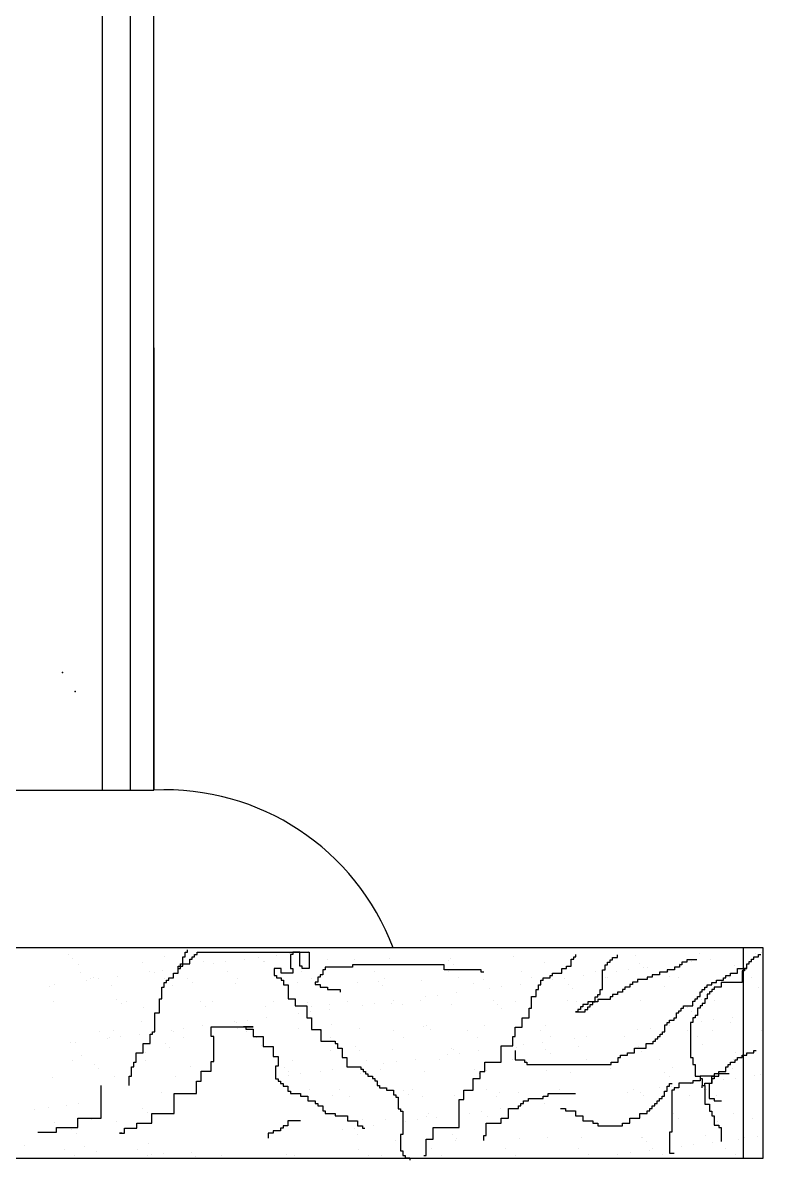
# Model space of a CAD drawing. Extents: x 874 to 1321, y 1756 to 2665.
# Drawn here: x 1133 to 1321.3, y 1755.8 to 2045.2 of the extents above; entities that cross this region are included whole.
import ezdxf

# ---------------------------------------------------------------- set-up
doc = ezdxf.new("R2010")
doc.units = 0
doc.header["$LTSCALE"] = 10
doc.header["$MEASUREMENT"] = 0
for name, color, linetype in [('3', 3, 'CONTINUOUS'), ('4', 4, 'CONTINUOUS'), ('7', 7, 'CONTINUOUS'), ('BH', 3, 'CONTINUOUS')]:
    doc.layers.add(name, color=color, linetype=linetype)

msp = doc.modelspace()

# ---------------------------------------------------------------- linework, layer by layer
at = {"layer": '3'}
for p, q in [((1160.4, 1850.03), (1160.4, 2112.37)), ((1153.22, 1850.03), (1153.22, 2100.49)), ((1166.34, 1962.55), (1166.34, 1850.03)), ((1281.72, 1805.56), (1281.72, 1806.19)), ((1281.72, 1806.19), (1282.35, 1806.19)), ((1282.35, 1806.19), (1282.35, 1806.82)), ((1282.35, 1806.82), (1282.98, 1806.82)), ((1282.98, 1806.82), (1282.98, 1807.45)), ((1282.98, 1807.45), (1284.25, 1807.45)), ((1284.25, 1807.45), (1284.25, 1808.08)), ((1301.89, 1806.19), (1300.63, 1806.19)), ((1300.63, 1806.19), (1300.63, 1805.56)), ((1304.41, 1806.82), (1301.89, 1806.82)), ((1301.89, 1806.82), (1301.89, 1806.19)), ((1209.26, 1803.04), (1208.63, 1803.04)), ((1208.63, 1803.04), (1208.63, 1802.41)), ((1209.89, 1804.3), (1209.26, 1804.3)), ((1209.26, 1804.3), (1209.26, 1803.04)), ((1216.82, 1804.93), (1209.89, 1804.93)), ((1209.89, 1804.93), (1209.89, 1804.3)), ((1240.13, 1805.56), (1216.82, 1805.56)), ((1216.82, 1805.56), (1216.82, 1804.93)), ((1240.13, 1804.3), (1240.13, 1805.56)), ((1249.59, 1804.3), (1240.13, 1804.3)), ((1249.59, 1803.67), (1249.59, 1804.3)), ((1250.22, 1803.67), (1249.59, 1803.67)), ((1280.46, 1799.26), (1280.46, 1804.3)), ((1280.46, 1804.3), (1281.09, 1804.3)), ((1281.09, 1804.3), (1281.09, 1805.56)), ((1281.09, 1805.56), (1281.72, 1805.56)), ((1294.96, 1803.04), (1293.07, 1803.04)), ((1293.07, 1803.04), (1293.07, 1802.41)), ((1296.85, 1803.67), (1294.96, 1803.67)), ((1294.96, 1803.67), (1294.96, 1803.04)), ((1298.74, 1804.3), (1296.85, 1804.3)), ((1296.85, 1804.3), (1296.85, 1803.67)), ((1300, 1804.93), (1298.74, 1804.93)), ((1298.74, 1804.93), (1298.74, 1804.3)), ((1300.63, 1805.56), (1300, 1805.56)), ((1300, 1805.56), (1300, 1804.93)), ((1208, 1801.15), (1207.37, 1801.15)), ((1207.37, 1801.15), (1207.37, 1800.52)), ((1207.37, 1800.52), (1208.63, 1800.52)), ((1208.63, 1802.41), (1208, 1802.41)), ((1208, 1802.41), (1208, 1801.15)), ((1208.63, 1800.52), (1208.63, 1799.89)), ((1288.03, 1800.52), (1287.4, 1800.52)), ((1287.4, 1800.52), (1287.4, 1799.89)), ((1289.29, 1801.15), (1288.03, 1801.15)), ((1288.03, 1801.15), (1288.03, 1800.52)), ((1291.81, 1801.78), (1289.29, 1801.78)), ((1289.29, 1801.78), (1289.29, 1801.15)), ((1293.07, 1802.41), (1291.81, 1802.41)), ((1291.81, 1802.41), (1291.81, 1801.78)), ((1208.63, 1799.89), (1210.52, 1799.89)), ((1210.52, 1799.89), (1210.52, 1799.26)), ((1210.52, 1799.26), (1213.67, 1799.26)), ((1213.67, 1799.26), (1213.67, 1798.63)), ((1278.57, 1796.11), (1278.57, 1797.37)), ((1278.57, 1797.37), (1279.2, 1797.37)), ((1279.2, 1797.37), (1279.2, 1798)), ((1279.2, 1798), (1279.83, 1798)), ((1279.83, 1798), (1279.83, 1799.26)), ((1279.83, 1799.26), (1280.46, 1799.26)), ((1282.98, 1797.37), (1282.35, 1797.37)), ((1282.35, 1797.37), (1282.35, 1796.74)), ((1284.25, 1798), (1282.98, 1798)), ((1282.98, 1798), (1282.98, 1797.37)), ((1285.51, 1798.63), (1284.25, 1798.63)), ((1284.25, 1798.63), (1284.25, 1798)), ((1286.14, 1799.26), (1285.51, 1799.26)), ((1285.51, 1799.26), (1285.51, 1798.63)), ((1287.4, 1799.89), (1286.14, 1799.89)), ((1286.14, 1799.89), (1286.14, 1799.26)), ((1275.42, 1794.85), (1274.79, 1794.85)), ((1274.79, 1794.85), (1274.79, 1794.22)), ((1276.68, 1795.48), (1275.42, 1795.48)), ((1275.42, 1795.48), (1275.42, 1794.85)), ((1279.2, 1796.11), (1276.68, 1796.11)), ((1276.68, 1796.11), (1276.68, 1795.48)), ((1276.68, 1794.22), (1276.68, 1794.85)), ((1276.68, 1794.85), (1277.31, 1794.85)), ((1277.31, 1794.85), (1277.31, 1795.48)), ((1277.31, 1795.48), (1277.94, 1795.48)), ((1277.94, 1795.48), (1277.94, 1796.11)), ((1277.94, 1796.11), (1278.57, 1796.11)), ((1282.35, 1796.74), (1279.2, 1796.74)), ((1279.2, 1796.74), (1279.2, 1796.11)), ((1274.16, 1793.59), (1273.53, 1793.59)), ((1273.53, 1793.59), (1276.05, 1793.59)), ((1274.79, 1794.22), (1274.16, 1794.22)), ((1274.16, 1794.22), (1274.16, 1793.59)), ((1276.05, 1793.59), (1276.05, 1794.22)), ((1276.05, 1794.22), (1276.68, 1794.22)), ((1180.9, 1787.29), (1180.9, 1789.81)), ((1180.9, 1789.81), (1191.61, 1789.81)), ((1191.61, 1789.81), (1189.09, 1789.81)), ((1189.09, 1789.81), (1189.72, 1789.81)), ((1189.72, 1789.81), (1189.72, 1789.18)), ((1189.72, 1789.18), (1191.61, 1789.18)), ((1191.61, 1789.18), (1191.61, 1787.29)), ((1181.53, 1787.29), (1180.9, 1787.29)), ((1181.53, 1781), (1181.53, 1787.29)), ((1191.61, 1787.29), (1194.13, 1787.29)), ((1194.13, 1787.29), (1194.13, 1784.78)), ((1194.13, 1784.78), (1196.65, 1784.78)), ((1196.65, 1784.78), (1196.65, 1782.26)), ((1180.9, 1778.48), (1180.9, 1781)), ((1180.9, 1781), (1181.53, 1781)), ((1196.65, 1782.26), (1197.91, 1782.26)), ((1197.91, 1782.26), (1197.91, 1779.74)), ((1178.38, 1775.96), (1178.38, 1778.48)), ((1178.38, 1778.48), (1180.9, 1778.48)), ((1197.91, 1779.74), (1197.28, 1779.74)), ((1197.28, 1779.74), (1197.28, 1776.59)), ((1312.6, 1777.85), (1308.82, 1777.85)), ((1308.82, 1777.85), (1308.82, 1776.59)), ((1177.12, 1772.81), (1177.12, 1775.96)), ((1177.12, 1775.96), (1178.38, 1775.96)), ((1197.28, 1776.59), (1197.91, 1776.59)), ((1197.91, 1776.59), (1197.91, 1775.96)), ((1197.91, 1775.96), (1198.54, 1775.96)), ((1198.54, 1775.96), (1198.54, 1775.33)), ((1198.54, 1775.33), (1199.17, 1775.33)), ((1199.17, 1775.33), (1199.17, 1774.7)), ((1199.17, 1774.7), (1200.43, 1774.7)), ((1200.43, 1774.7), (1200.43, 1773.44)), ((1296.85, 1773.44), (1296.85, 1774.7)), ((1296.85, 1774.7), (1297.48, 1774.7)), ((1297.48, 1774.7), (1297.48, 1775.33)), ((1297.48, 1775.33), (1298.11, 1775.33)), ((1308.19, 1775.33), (1307.56, 1775.33)), ((1307.56, 1775.33), (1307.56, 1771.55)), ((1308.82, 1776.59), (1308.19, 1776.59)), ((1308.19, 1776.59), (1308.19, 1775.33)), ((1171.45, 1767.77), (1171.45, 1772.81)), ((1171.45, 1772.81), (1177.12, 1772.81)), ((1200.43, 1773.44), (1201.06, 1773.44)), ((1201.06, 1773.44), (1201.06, 1772.81)), ((1201.06, 1772.81), (1203.59, 1772.81)), ((1203.59, 1772.81), (1203.59, 1772.18)), ((1203.59, 1772.18), (1205.48, 1772.18)), ((1205.48, 1772.18), (1205.48, 1770.92)), ((1261.56, 1770.92), (1261.56, 1771.55)), ((1261.56, 1771.55), (1265.34, 1771.55)), ((1265.34, 1771.55), (1265.34, 1772.18)), ((1265.34, 1772.18), (1266.6, 1772.18)), ((1266.6, 1772.18), (1266.6, 1772.81)), ((1266.6, 1772.81), (1273.53, 1772.81)), ((1294.96, 1770.92), (1294.96, 1771.55)), ((1294.96, 1771.55), (1295.59, 1771.55)), ((1295.59, 1771.55), (1295.59, 1772.18)), ((1295.59, 1772.18), (1296.22, 1772.18)), ((1296.22, 1772.18), (1296.22, 1773.44)), ((1296.22, 1773.44), (1296.85, 1773.44)), ((1307.56, 1771.55), (1308.82, 1771.55)), ((1308.82, 1771.55), (1308.82, 1770.92)), ((1205.48, 1770.92), (1207.37, 1770.92)), ((1207.37, 1770.92), (1207.37, 1770.29)), ((1207.37, 1770.29), (1208, 1770.29)), ((1208, 1770.29), (1208, 1769.66)), ((1208, 1769.66), (1209.26, 1769.66)), ((1209.26, 1769.66), (1209.26, 1768.4)), ((1209.26, 1768.4), (1209.89, 1768.4)), ((1209.89, 1768.4), (1209.89, 1767.77)), ((1256.52, 1766.51), (1256.52, 1769.03)), ((1256.52, 1769.03), (1259.04, 1769.03)), ((1259.04, 1769.03), (1259.04, 1769.66)), ((1259.04, 1769.66), (1259.67, 1769.66)), ((1259.67, 1769.66), (1259.67, 1770.29)), ((1259.67, 1770.29), (1260.3, 1770.29)), ((1260.3, 1770.29), (1260.3, 1770.92)), ((1260.3, 1770.92), (1261.56, 1770.92)), ((1269.75, 1769.03), (1271.01, 1769.03)), ((1271.01, 1769.03), (1271.01, 1768.4)), ((1271.01, 1768.4), (1273.53, 1768.4)), ((1273.53, 1768.4), (1273.53, 1767.14)), ((1291.81, 1767.77), (1291.81, 1768.4)), ((1291.81, 1768.4), (1292.44, 1768.4)), ((1292.44, 1768.4), (1292.44, 1769.03)), ((1292.44, 1769.03), (1293.07, 1769.03)), ((1293.07, 1769.03), (1293.07, 1769.66)), ((1293.07, 1769.66), (1293.7, 1769.66)), ((1293.7, 1769.66), (1293.7, 1770.29)), ((1293.7, 1770.29), (1294.33, 1770.29)), ((1294.33, 1770.29), (1294.33, 1770.92)), ((1294.33, 1770.92), (1294.96, 1770.92)), ((1308.82, 1770.92), (1310.71, 1770.92)), ((1165.78, 1765.25), (1165.78, 1767.77)), ((1165.78, 1767.77), (1171.45, 1767.77)), ((1203.59, 1765.88), (1200.43, 1765.88)), ((1200.43, 1765.88), (1200.43, 1764.62)), ((1209.89, 1767.77), (1212.41, 1767.77)), ((1212.41, 1767.77), (1212.41, 1767.14)), ((1212.41, 1767.14), (1215.56, 1767.14)), ((1215.56, 1767.14), (1215.56, 1765.88)), ((1215.56, 1765.88), (1218.08, 1765.88)), ((1218.08, 1765.88), (1218.08, 1764.62)), ((1254.63, 1765.25), (1254.63, 1766.51)), ((1254.63, 1766.51), (1256.52, 1766.51)), ((1273.53, 1767.14), (1275.42, 1767.14)), ((1275.42, 1767.14), (1275.42, 1765.88)), ((1275.42, 1765.88), (1277.94, 1765.88)), ((1277.94, 1765.88), (1277.94, 1765.25)), ((1287.4, 1765.25), (1287.4, 1766.51)), ((1287.4, 1766.51), (1289.92, 1766.51)), ((1289.92, 1767.77), (1291.81, 1767.77)), ((1289.92, 1766.51), (1289.92, 1767.77)), ((1158.21, 1762.73), (1157.58, 1762.73)), ((1157.58, 1762.73), (1158.84, 1762.73)), ((1158.84, 1762.73), (1158.84, 1763.99)), ((1158.84, 1763.99), (1162, 1763.99)), ((1162, 1763.99), (1162, 1765.25)), ((1162, 1765.25), (1165.78, 1765.25)), ((1196.65, 1762.73), (1195.39, 1762.73)), ((1195.39, 1762.73), (1195.39, 1761.47)), ((1198.54, 1763.36), (1196.65, 1763.36)), ((1196.65, 1763.36), (1196.65, 1762.73)), ((1199.17, 1763.99), (1198.54, 1763.99)), ((1198.54, 1763.99), (1198.54, 1763.36)), ((1200.43, 1764.62), (1199.17, 1764.62)), ((1199.17, 1764.62), (1199.17, 1763.99)), ((1218.08, 1764.62), (1219.34, 1764.62)), ((1219.34, 1764.62), (1219.34, 1763.99)), ((1219.34, 1763.99), (1219.97, 1763.99)), ((1250.85, 1762.1), (1250.85, 1765.25)), ((1250.85, 1765.25), (1254.63, 1765.25)), ((1277.94, 1765.25), (1279.2, 1765.25)), ((1279.2, 1765.25), (1279.2, 1764.62)), ((1279.2, 1764.62), (1285.51, 1764.62)), ((1285.51, 1764.62), (1285.51, 1765.25)), ((1285.51, 1765.25), (1287.4, 1765.25)), ((1250.22, 1760.84), (1250.22, 1762.1)), ((1250.22, 1762.1), (1250.85, 1762.1))]:
    msp.add_line(p, q, dxfattribs=at)
msp.add_arc((1011.11, 2194.46), 170.37, 276.0194, 335.6577, dxfattribs=at)
at = {"layer": '4'}
msp.add_line((1028.98, 1850.03), (1166.34, 1850.03), dxfattribs=at)
msp.add_lwpolyline([(1227.17, 1809.87, 0.325191), (1166.34, 1850.03), (1166.34, 2200.02)], format="xyb", dxfattribs=at)
msp.add_lwpolyline([(874.01, 1809.87), (874.01, 1756.36), (1321.3, 1756.36), (1321.3, 1809.87)], close=True, dxfattribs=at)
at = {"layer": '7'}
for p, q in [((1174.91, 1808.76), (1174.91, 1809.35)), ((1205.57, 1809.06), (1205.57, 1809.06)), ((1144.63, 1808.08), (1144.63, 1808.08)), ((1145.73, 1807.06), (1145.73, 1807.06)), ((1163.33, 1806.27), (1163.33, 1806.27)), ((1168.99, 1807.55), (1168.99, 1807.55)), ((1173.72, 1805.78), (1173.72, 1807.57)), ((1173.72, 1807.57), (1174.31, 1807.57)), ((1174.31, 1807.57), (1174.31, 1808.76)), ((1174.31, 1808.76), (1174.91, 1808.76)), ((1175.5, 1805.78), (1175.5, 1806.97)), ((1175.5, 1806.97), (1176.1, 1806.97)), ((1176.1, 1806.97), (1176.1, 1807.57)), ((1176.1, 1807.57), (1176.69, 1807.57)), ((1176.69, 1807.57), (1176.69, 1808.16)), ((1176.69, 1808.16), (1177.29, 1808.16)), ((1177.29, 1808.16), (1177.29, 1808.76)), ((1177.29, 1808.76), (1205.85, 1808.76)), ((1179.03, 1806.47), (1179.03, 1806.47)), ((1184.55, 1806.29), (1184.55, 1806.29)), ((1189.42, 1806.93), (1189.42, 1806.93)), ((1193, 1807.34), (1193, 1807.34)), ((1194.1, 1806.33), (1194.1, 1806.33)), ((1194.38, 1806.39), (1194.38, 1806.39)), ((1197.57, 1808.01), (1197.57, 1808.01)), ((1200.7, 1808.42), (1200.7, 1808.42)), ((1201.68, 1808.16), (1201.09, 1808.16)), ((1201.09, 1808.16), (1201.09, 1804.6)), ((1203.47, 1808.76), (1201.68, 1808.76)), ((1201.68, 1808.76), (1201.68, 1808.16)), ((1203.47, 1805.19), (1203.47, 1808.76)), ((1205.85, 1808.76), (1205.85, 1804.6)), ((1210.59, 1806.98), (1210.59, 1806.98)), ((1217.36, 1806.81), (1217.36, 1806.81)), ((1226.29, 1807.18), (1226.29, 1807.18)), ((1241.37, 1806.6), (1241.37, 1806.6)), ((1241.64, 1807.1), (1241.64, 1807.1)), ((1257.85, 1807.69), (1257.85, 1807.69)), ((1265.73, 1806.07), (1265.73, 1806.07)), ((1272.49, 1805.19), (1272.49, 1806.97)), ((1272.49, 1806.97), (1273.09, 1806.97)), ((1273.09, 1806.97), (1273.09, 1807.57)), ((1273.09, 1807.57), (1273.68, 1807.57)), ((1273.55, 1807.89), (1273.55, 1807.89)), ((1273.68, 1807.57), (1273.68, 1808.16)), ((1288.9, 1807.81), (1288.9, 1807.81)), ((1300.01, 1805.96), (1300.01, 1805.96)), ((1303.13, 1806.37), (1303.13, 1806.37)), ((1305.11, 1808.4), (1305.11, 1808.4)), ((1308.01, 1807.01), (1308.01, 1807.01)), ((1316.16, 1808.08), (1316.16, 1808.08)), ((1317.71, 1805.78), (1317.71, 1806.38)), ((1317.71, 1806.38), (1318.31, 1806.38)), ((1318.31, 1806.38), (1318.31, 1806.97)), ((1318.31, 1806.97), (1318.9, 1806.97)), ((1318.9, 1806.97), (1318.9, 1807.57)), ((1318.9, 1807.57), (1320.09, 1807.57)), ((1319.28, 1808.49), (1319.28, 1808.49)), ((1320.09, 1807.57), (1320.09, 1808.16)), ((1320.09, 1808.16), (1320.69, 1808.16)), ((1320.81, 1808.6), (1320.81, 1808.6)), ((1147.12, 1805.68), (1147.12, 1805.68)), ((1147.74, 1803.66), (1147.74, 1803.66)), ((1165.27, 1803.75), (1165.27, 1803.75)), ((1166.43, 1803.69), (1166.43, 1803.69)), ((1168.39, 1804.16), (1168.39, 1804.16)), ((1171.34, 1802.22), (1171.34, 1803.41)), ((1171.34, 1803.41), (1172.53, 1803.41)), ((1171.93, 1803.41), (1172.53, 1803.41)), ((1172.53, 1803.41), (1172.53, 1805.19)), ((1172.53, 1805.19), (1173.72, 1805.19)), ((1172.53, 1803.41), (1172.53, 1804.6)), ((1172.53, 1804.6), (1173.12, 1804.6)), ((1173.12, 1804.6), (1173.12, 1805.78)), ((1173.12, 1805.78), (1173.72, 1805.78)), ((1173.27, 1804.81), (1173.27, 1804.81)), ((1173.72, 1805.19), (1173.72, 1805.78)), ((1173.72, 1805.78), (1175.5, 1805.78)), ((1181.42, 1805.88), (1181.42, 1805.88)), ((1185.11, 1803.73), (1185.11, 1803.73)), ((1198.71, 1804.6), (1196.92, 1804.6)), ((1196.92, 1804.6), (1196.92, 1802.81)), ((1198.71, 1803.41), (1198.71, 1804.6)), ((1201.68, 1803.41), (1198.71, 1803.41)), ((1201.09, 1804.6), (1201.68, 1804.6)), ((1201.68, 1804.6), (1201.68, 1803.41)), ((1204.06, 1805.19), (1203.47, 1805.19)), ((1203.8, 1803.76), (1203.8, 1803.76)), ((1204.06, 1804.6), (1204.06, 1805.19)), ((1205.85, 1804.6), (1204.06, 1804.6)), ((1222.48, 1803.79), (1222.48, 1803.79)), ((1241.17, 1803.83), (1241.17, 1803.83)), ((1242.48, 1805.59), (1242.48, 1805.59)), ((1259.85, 1803.86), (1259.85, 1803.86)), ((1267.73, 1802.81), (1267.73, 1803.41)), ((1267.73, 1803.41), (1270.11, 1803.41)), ((1270.11, 1803.41), (1270.11, 1804.6)), ((1270.11, 1804.6), (1271.3, 1804.6)), ((1271.3, 1804.6), (1271.3, 1805.19)), ((1271.3, 1805.19), (1272.49, 1805.19)), ((1278.54, 1803.9), (1278.54, 1803.9)), ((1283.86, 1803.83), (1283.86, 1803.83)), ((1286.98, 1804.24), (1286.98, 1804.24)), ((1289.74, 1805.87), (1289.74, 1805.87)), ((1290.85, 1804.85), (1290.85, 1804.85)), ((1291.86, 1804.88), (1291.86, 1804.88)), ((1297.22, 1803.93), (1297.22, 1803.93)), ((1312.95, 1802.81), (1312.95, 1803.41)), ((1312.95, 1803.41), (1314.74, 1803.41)), ((1314.1, 1805.34), (1314.1, 1805.34)), ((1314.74, 1803.41), (1314.74, 1804.6)), ((1314.74, 1804.6), (1317.12, 1804.6)), ((1315.91, 1803.96), (1315.91, 1803.96)), ((1316.52, 1804), (1315.93, 1804)), ((1315.93, 1804), (1315.93, 1801.03)), ((1317.12, 1804.6), (1316.52, 1804.6)), ((1316.52, 1804.6), (1316.52, 1804)), ((1317.12, 1804.6), (1317.12, 1805.78)), ((1317.12, 1805.78), (1317.71, 1805.78)), ((1139.89, 1800.13), (1139.89, 1800.13)), ((1140.97, 1800.55), (1140.97, 1800.55)), ((1149.12, 1801.63), (1149.12, 1801.63)), ((1150.27, 1802.05), (1150.27, 1802.05)), ((1150.95, 1802.28), (1150.95, 1802.28)), ((1152.24, 1802.04), (1152.24, 1802.04)), ((1155.59, 1800.33), (1155.59, 1800.33)), ((1157.12, 1802.68), (1157.12, 1802.68)), ((1168.96, 1802.08), (1168.96, 1802.08)), ((1168.96, 1799.84), (1168.96, 1801.03)), ((1168.96, 1801.03), (1169.55, 1801.03)), ((1169.55, 1801.03), (1169.55, 1801.62)), ((1169.55, 1801.62), (1170.15, 1801.62)), ((1170.15, 1801.62), (1170.15, 1802.22)), ((1170.15, 1802.22), (1171.34, 1802.22)), ((1170.94, 1800.26), (1170.94, 1800.26)), ((1174.96, 1802.08), (1174.96, 1802.08)), ((1176.07, 1801.06), (1176.07, 1801.06)), ((1187.15, 1800.84), (1187.15, 1800.84)), ((1187.64, 1802.12), (1187.64, 1802.12)), ((1196.92, 1802.81), (1197.52, 1802.81)), ((1197.52, 1802.81), (1197.52, 1802.22)), ((1197.52, 1802.22), (1198.71, 1802.22)), ((1198.71, 1802.22), (1198.71, 1801.62)), ((1198.71, 1801.62), (1199.3, 1801.62)), ((1199.3, 1801.62), (1199.3, 1800.43)), ((1199.3, 1800.43), (1200.49, 1800.43)), ((1199.32, 1801.54), (1199.32, 1801.54)), ((1200.49, 1800.43), (1200.49, 1796.86)), ((1202.85, 1801.04), (1202.85, 1801.04)), ((1206.33, 1802.15), (1206.33, 1802.15)), ((1218.2, 1800.97), (1218.2, 1800.97)), ((1223.33, 1801.34), (1223.33, 1801.34)), ((1224.44, 1800.33), (1224.44, 1800.33)), ((1225.01, 1802.18), (1225.01, 1802.18)), ((1234.41, 1801.55), (1234.41, 1801.55)), ((1243.7, 1802.22), (1243.7, 1802.22)), ((1247.7, 1800.81), (1247.7, 1800.81)), ((1250.11, 1801.75), (1250.11, 1801.75)), ((1259.56, 1800.63), (1259.56, 1800.63)), ((1262.38, 1802.25), (1262.38, 1802.25)), ((1264.16, 1799.24), (1264.16, 1800.43)), ((1264.16, 1800.43), (1264.76, 1800.43)), ((1264.76, 1800.43), (1264.76, 1801.62)), ((1264.76, 1801.62), (1265.35, 1801.62)), ((1265.35, 1801.62), (1265.35, 1802.22)), ((1265.35, 1802.22), (1267.14, 1802.22)), ((1265.46, 1801.68), (1265.46, 1801.68)), ((1267.14, 1802.22), (1267.14, 1802.81)), ((1267.14, 1802.81), (1267.73, 1802.81)), ((1267.71, 1801.7), (1267.71, 1801.7)), ((1270.83, 1802.11), (1270.83, 1802.11)), ((1271.7, 1800.6), (1271.7, 1800.6)), ((1275.71, 1802.76), (1275.71, 1802.76)), ((1281.07, 1802.28), (1281.07, 1802.28)), ((1281.67, 1802.26), (1281.67, 1802.26)), ((1297.37, 1802.46), (1297.37, 1802.46)), ((1299.75, 1802.32), (1299.75, 1802.32)), ((1307, 1799.84), (1307, 1800.43)), ((1307, 1800.43), (1308.19, 1800.43)), ((1308.19, 1800.43), (1308.19, 1801.03)), ((1308.19, 1801.03), (1309.38, 1801.03)), ((1309.38, 1801.03), (1309.38, 1801.62)), ((1309.38, 1801.62), (1311.17, 1801.62)), ((1315.93, 1801.03), (1310.57, 1801.03)), ((1310.57, 1801.03), (1310.57, 1799.84)), ((1311.17, 1801.62), (1311.17, 1802.22)), ((1311.17, 1802.22), (1311.76, 1802.22)), ((1311.76, 1802.22), (1311.76, 1802.81)), ((1311.76, 1802.81), (1312.95, 1802.81)), ((1312.72, 1802.39), (1312.72, 1802.39)), ((1318.44, 1802.35), (1318.44, 1802.35)), ((1168.36, 1796.86), (1168.36, 1799.84)), ((1168.36, 1799.84), (1168.96, 1799.84)), ((1235.41, 1797.45), (1235.41, 1797.45)), ((1238.53, 1797.86), (1238.53, 1797.86)), ((1243.41, 1798.5), (1243.41, 1798.5)), ((1251.56, 1799.58), (1251.56, 1799.58)), ((1254.68, 1799.99), (1254.68, 1799.99)), ((1262.38, 1794.49), (1262.38, 1797.46)), ((1262.38, 1797.46), (1263.57, 1797.46)), ((1263.57, 1797.46), (1263.57, 1799.24)), ((1263.57, 1799.24), (1264.16, 1799.24)), ((1272.81, 1799.59), (1272.81, 1799.59)), ((1296.07, 1800.07), (1296.07, 1800.07)), ((1304.62, 1796.86), (1304.62, 1797.46)), ((1304.62, 1797.46), (1305.22, 1797.46)), ((1305.22, 1797.46), (1305.22, 1798.65)), ((1305.22, 1798.65), (1305.81, 1798.65)), ((1305.81, 1798.65), (1305.81, 1799.24)), ((1305.81, 1799.24), (1306.41, 1799.24)), ((1306.41, 1799.24), (1306.41, 1799.84)), ((1306.41, 1799.84), (1307, 1799.84)), ((1307.6, 1798.05), (1307, 1798.05)), ((1307, 1798.05), (1307, 1796.86)), ((1308.19, 1798.65), (1307.6, 1798.65)), ((1307.6, 1798.65), (1307.6, 1798.05)), ((1308.79, 1799.24), (1308.19, 1799.24)), ((1308.19, 1799.24), (1308.19, 1798.65)), ((1310.57, 1799.84), (1308.79, 1799.84)), ((1308.79, 1799.84), (1308.79, 1799.24)), ((1320.08, 1799.87), (1320.08, 1799.87)), ((1321.18, 1798.85), (1321.18, 1798.85)), ((1140.7, 1796.21), (1140.7, 1796.21)), ((1156.92, 1796.81), (1156.92, 1796.81)), ((1158.03, 1795.8), (1158.03, 1795.8)), ((1159.38, 1796.24), (1159.38, 1796.24)), ((1163.71, 1794.71), (1163.71, 1794.71)), ((1167.77, 1793.3), (1167.77, 1796.86)), ((1167.77, 1796.86), (1168.36, 1796.86)), ((1178.07, 1796.28), (1178.07, 1796.28)), ((1179.41, 1794.91), (1179.41, 1794.91)), ((1181.29, 1796.28), (1181.29, 1796.28)), ((1194.76, 1794.83), (1194.76, 1794.83)), ((1196.75, 1796.31), (1196.75, 1796.31)), ((1200.49, 1796.86), (1202.28, 1796.86)), ((1202.28, 1796.86), (1202.28, 1795.08)), ((1202.28, 1795.08), (1205.25, 1795.08)), ((1205.25, 1795.08), (1205.25, 1792.11)), ((1205.3, 1796.07), (1205.3, 1796.07)), ((1206.4, 1795.06), (1206.4, 1795.06)), ((1210.97, 1795.42), (1210.97, 1795.42)), ((1215.44, 1796.35), (1215.44, 1796.35)), ((1219.26, 1795.32), (1219.26, 1795.32)), ((1222.38, 1795.74), (1222.38, 1795.74)), ((1226.67, 1795.62), (1226.67, 1795.62)), ((1227.26, 1796.38), (1227.26, 1796.38)), ((1229.66, 1795.54), (1229.66, 1795.54)), ((1234.12, 1796.38), (1234.12, 1796.38)), ((1242.02, 1795.54), (1242.02, 1795.54)), ((1252.81, 1796.41), (1252.81, 1796.41)), ((1253.67, 1795.34), (1253.67, 1795.34)), ((1258.23, 1796.13), (1258.23, 1796.13)), ((1261.78, 1792.11), (1261.78, 1794.49)), ((1261.78, 1794.49), (1262.38, 1794.49)), ((1271.49, 1796.45), (1271.49, 1796.45)), ((1273.93, 1796.33), (1273.93, 1796.33)), ((1290.18, 1796.48), (1290.18, 1796.48)), ((1300.46, 1793.89), (1300.46, 1794.49)), ((1300.46, 1794.49), (1301.05, 1794.49)), ((1301.05, 1794.49), (1301.05, 1795.08)), ((1301.05, 1795.08), (1303.43, 1795.08)), ((1302.04, 1794.6), (1302.04, 1794.6)), ((1303.43, 1795.08), (1303.43, 1796.27)), ((1303.43, 1796.27), (1304.03, 1796.27)), ((1304.03, 1796.27), (1304.03, 1796.86)), ((1304.03, 1796.86), (1304.62, 1796.86)), ((1305.22, 1794.49), (1304.62, 1794.49)), ((1304.62, 1794.49), (1304.62, 1792.7)), ((1305.81, 1795.08), (1305.22, 1795.08)), ((1305.22, 1795.08), (1305.22, 1794.49)), ((1305.48, 1796.84), (1305.48, 1796.84)), ((1306.41, 1795.68), (1305.81, 1795.68)), ((1305.81, 1795.68), (1305.81, 1795.08)), ((1307, 1796.86), (1306.41, 1796.86)), ((1306.41, 1796.86), (1306.41, 1795.68)), ((1308.86, 1796.52), (1308.86, 1796.52)), ((1321.19, 1797.04), (1321.19, 1797.04)), ((1166.58, 1788.54), (1166.58, 1793.3)), ((1166.58, 1793.3), (1167.77, 1793.3)), ((1190.08, 1791.48), (1190.08, 1791.48)), ((1194.96, 1792.13), (1194.96, 1792.13)), ((1203.1, 1793.2), (1203.1, 1793.2)), ((1205.25, 1792.11), (1206.44, 1792.11)), ((1206.23, 1793.61), (1206.23, 1793.61)), ((1206.44, 1792.11), (1206.44, 1789.13)), ((1211.11, 1794.25), (1211.11, 1794.25)), ((1254.77, 1794.32), (1254.77, 1794.32)), ((1260, 1789.73), (1260, 1792.11)), ((1260, 1792.11), (1261.78, 1792.11)), ((1297.48, 1790.92), (1297.48, 1791.51)), ((1297.48, 1791.51), (1298.67, 1791.51)), ((1298.67, 1791.51), (1298.67, 1792.11)), ((1298.67, 1792.11), (1299.27, 1792.11)), ((1299.27, 1792.11), (1299.27, 1793.3)), ((1299.27, 1793.3), (1299.86, 1793.3)), ((1299.86, 1793.3), (1299.86, 1793.89)), ((1299.86, 1793.89), (1300.46, 1793.89)), ((1303.14, 1793.59), (1303.14, 1793.59)), ((1304.03, 1792.11), (1303.43, 1792.11)), ((1303.43, 1792.11), (1303.43, 1790.92)), ((1304.62, 1792.7), (1304.03, 1792.7)), ((1304.03, 1792.7), (1304.03, 1792.11)), ((1308.66, 1791.56), (1308.66, 1791.56)), ((1313.54, 1792.2), (1313.54, 1792.2)), ((1152.59, 1788.63), (1152.59, 1788.63)), ((1155.97, 1788.77), (1155.97, 1788.77)), ((1163.25, 1791.01), (1163.25, 1791.01)), ((1170.8, 1788.95), (1170.8, 1788.95)), ((1171.28, 1788.67), (1171.28, 1788.67)), ((1171.32, 1788.7), (1171.32, 1788.7)), ((1173.93, 1789.36), (1173.93, 1789.36)), ((1178.8, 1790), (1178.8, 1790)), ((1186.95, 1791.07), (1186.95, 1791.07)), ((1187.26, 1790.81), (1187.26, 1790.81)), ((1187.53, 1789.28), (1187.53, 1789.28)), ((1188.37, 1789.79), (1188.37, 1789.79)), ((1189.96, 1788.7), (1189.96, 1788.7)), ((1203.23, 1789.48), (1203.23, 1789.48)), ((1206.44, 1789.13), (1208.82, 1789.13)), ((1208.64, 1788.74), (1208.64, 1788.74)), ((1208.82, 1789.13), (1208.82, 1786.16)), ((1211.62, 1790.28), (1211.62, 1790.28)), ((1218.58, 1789.41), (1218.58, 1789.41)), ((1227.33, 1788.77), (1227.33, 1788.77)), ((1234.78, 1789.99), (1234.78, 1789.99)), ((1235.63, 1790.07), (1235.63, 1790.07)), ((1236.74, 1789.06), (1236.74, 1789.06)), ((1246.01, 1788.8), (1246.01, 1788.8)), ((1250.49, 1790.19), (1250.49, 1790.19)), ((1258.21, 1787.35), (1258.21, 1789.73)), ((1258.21, 1789.73), (1260, 1789.73)), ((1259.99, 1789.54), (1259.99, 1789.54)), ((1264.7, 1788.84), (1264.7, 1788.84)), ((1265.84, 1790.12), (1265.84, 1790.12)), ((1289.39, 1789.02), (1289.39, 1789.02)), ((1292.51, 1789.43), (1292.51, 1789.43)), ((1296.29, 1788.54), (1296.29, 1790.32)), ((1296.29, 1790.32), (1296.89, 1790.32)), ((1296.89, 1790.32), (1296.89, 1790.92)), ((1296.89, 1790.92), (1297.48, 1790.92)), ((1297.39, 1790.08), (1297.39, 1790.08)), ((1297.75, 1790.9), (1297.75, 1790.9)), ((1302.07, 1788.91), (1302.07, 1788.91)), ((1303.43, 1790.92), (1302.84, 1790.92)), ((1302.84, 1790.92), (1302.84, 1782)), ((1305.54, 1791.15), (1305.54, 1791.15)), ((1308.36, 1788.8), (1308.36, 1788.8)), ((1313.1, 1790.83), (1313.1, 1790.83)), ((1320.75, 1788.94), (1320.75, 1788.94)), ((1145.21, 1785.75), (1145.21, 1785.75)), ((1146.5, 1785.75), (1146.5, 1785.75)), ((1154.65, 1786.82), (1154.65, 1786.82)), ((1155.12, 1787.02), (1155.12, 1787.02)), ((1157.78, 1787.23), (1157.78, 1787.23)), ((1162.65, 1787.87), (1162.65, 1787.87)), ((1165.39, 1785.57), (1165.39, 1787.94)), ((1165.39, 1787.94), (1165.98, 1787.94)), ((1165.98, 1787.94), (1165.98, 1788.54)), ((1165.98, 1788.54), (1166.58, 1788.54)), ((1173.81, 1787.06), (1173.81, 1787.06)), ((1192.49, 1787.09), (1192.49, 1787.09)), ((1208.82, 1786.16), (1212.39, 1786.16)), ((1211.18, 1787.12), (1211.18, 1787.12)), ((1212.39, 1786.16), (1212.39, 1785.57)), ((1229.86, 1787.16), (1229.86, 1787.16)), ((1248.54, 1787.19), (1248.54, 1787.19)), ((1257.62, 1784.97), (1257.62, 1787.35)), ((1257.62, 1787.35), (1258.21, 1787.35)), ((1265.09, 1785.82), (1265.09, 1785.82)), ((1267.23, 1787.23), (1267.23, 1787.23)), ((1273.24, 1786.9), (1273.24, 1786.9)), ((1276.36, 1787.31), (1276.36, 1787.31)), ((1285.91, 1787.26), (1285.91, 1787.26)), ((1293.32, 1785.57), (1293.32, 1786.16)), ((1293.32, 1786.16), (1293.91, 1786.16)), ((1293.91, 1786.16), (1293.91, 1786.76)), ((1293.91, 1786.76), (1294.51, 1786.76)), ((1294.51, 1786.76), (1294.51, 1787.35)), ((1294.51, 1787.35), (1295.1, 1787.35)), ((1295.1, 1787.35), (1295.1, 1787.94)), ((1295.1, 1787.94), (1295.7, 1787.94)), ((1295.7, 1787.94), (1295.7, 1788.54)), ((1295.7, 1788.54), (1296.29, 1788.54)), ((1304.6, 1787.29), (1304.6, 1787.29)), ((1161.82, 1780.81), (1161.82, 1783.19)), ((1161.82, 1783.19), (1163.6, 1783.19)), ((1163.6, 1783.19), (1163.6, 1785.57)), ((1163.6, 1785.57), (1165.39, 1785.57)), ((1164.08, 1783.15), (1164.08, 1783.15)), ((1169.22, 1785.54), (1169.22, 1785.54)), ((1170.33, 1784.53), (1170.33, 1784.53)), ((1193.59, 1785.01), (1193.59, 1785.01)), ((1211.34, 1783.86), (1211.34, 1783.86)), ((1212.39, 1785.57), (1212.99, 1785.57)), ((1212.99, 1785.57), (1212.99, 1784.38)), ((1212.99, 1784.38), (1214.18, 1784.38)), ((1214.18, 1784.38), (1214.18, 1782)), ((1217.59, 1784.8), (1217.59, 1784.8)), ((1218.7, 1783.79), (1218.7, 1783.79)), ((1227.05, 1784.06), (1227.05, 1784.06)), ((1241.96, 1784.27), (1241.96, 1784.27)), ((1242.4, 1783.98), (1242.4, 1783.98)), ((1244.06, 1783.06), (1244.06, 1783.06)), ((1248.94, 1783.7), (1248.94, 1783.7)), ((1254.64, 1780.81), (1254.64, 1784.97)), ((1254.64, 1784.97), (1257.62, 1784.97)), ((1257.09, 1784.77), (1257.09, 1784.77)), ((1258.21, 1783.78), (1258.21, 1781.4)), ((1258.6, 1784.57), (1258.6, 1784.57)), ((1260.21, 1785.18), (1260.21, 1785.18)), ((1265.97, 1784.07), (1265.97, 1784.07)), ((1267.07, 1783.05), (1267.07, 1783.05)), ((1274.31, 1784.77), (1274.31, 1784.77)), ((1286.77, 1782.59), (1286.77, 1783.19)), ((1286.77, 1783.19), (1288.56, 1783.19)), ((1288.56, 1784.38), (1291.53, 1784.38)), ((1288.56, 1783.19), (1288.56, 1784.38)), ((1289.66, 1784.69), (1289.66, 1784.69)), ((1290.33, 1783.54), (1290.33, 1783.54)), ((1291.53, 1784.38), (1291.53, 1785.57)), ((1291.53, 1785.57), (1293.32, 1785.57)), ((1305.86, 1785.28), (1305.86, 1785.28)), ((1314.34, 1783.33), (1314.34, 1783.33)), ((1317.12, 1782.59), (1317.12, 1783.19)), ((1317.12, 1783.19), (1318.9, 1783.19)), ((1318.9, 1783.19), (1318.9, 1783.78)), ((1318.9, 1783.78), (1319.5, 1783.78)), ((1145.54, 1781.19), (1145.54, 1781.19)), ((1147.88, 1782.56), (1147.88, 1782.56)), ((1151.19, 1780.27), (1151.19, 1780.27)), ((1161.22, 1779.62), (1161.22, 1780.81)), ((1161.22, 1780.81), (1161.82, 1780.81)), ((1164.23, 1781.22), (1164.23, 1781.22)), ((1201.6, 1781.29), (1201.6, 1781.29)), ((1214.18, 1782), (1215.37, 1782)), ((1215.37, 1782), (1215.37, 1779.62)), ((1220.28, 1781.32), (1220.28, 1781.32)), ((1224.79, 1780.52), (1224.79, 1780.52)), ((1227.91, 1780.93), (1227.91, 1780.93)), ((1232.79, 1781.57), (1232.79, 1781.57)), ((1238.97, 1781.36), (1238.97, 1781.36)), ((1240.94, 1782.64), (1240.94, 1782.64)), ((1250.47, 1778.43), (1250.47, 1780.81)), ((1250.47, 1780.81), (1254.64, 1780.81)), ((1257.65, 1781.39), (1257.65, 1781.39)), ((1258.21, 1781.4), (1260.59, 1781.4)), ((1260.59, 1781.4), (1260.59, 1780.81)), ((1260.59, 1780.81), (1261.19, 1780.81)), ((1261.19, 1780.81), (1261.19, 1780.21)), ((1261.19, 1780.21), (1282.61, 1780.21)), ((1276.34, 1781.42), (1276.34, 1781.42)), ((1282.61, 1780.21), (1282.61, 1780.81)), ((1282.61, 1780.81), (1284.39, 1780.81)), ((1284.39, 1780.81), (1284.39, 1782)), ((1284.39, 1782), (1284.99, 1782)), ((1284.99, 1782), (1284.99, 1782.59)), ((1284.99, 1782.59), (1286.77, 1782.59)), ((1295.02, 1781.46), (1295.02, 1781.46)), ((1302.84, 1782), (1303.43, 1782)), ((1303.43, 1782), (1303.43, 1780.21)), ((1303.43, 1780.21), (1304.03, 1780.21)), ((1304.03, 1780.21), (1304.03, 1777.24)), ((1312.36, 1779.62), (1312.36, 1780.21)), ((1312.36, 1780.21), (1312.95, 1780.21)), ((1312.95, 1780.21), (1312.95, 1780.81)), ((1312.95, 1780.81), (1314.14, 1780.81)), ((1313.71, 1781.49), (1313.71, 1781.49)), ((1314.14, 1780.81), (1314.14, 1781.4)), ((1314.14, 1781.4), (1314.74, 1781.4)), ((1314.74, 1781.4), (1314.74, 1782)), ((1314.74, 1782), (1315.93, 1782)), ((1315.44, 1782.32), (1315.44, 1782.32)), ((1315.93, 1782), (1315.93, 1782.59)), ((1315.93, 1782.59), (1317.12, 1782.59)), ((1140.64, 1777.01), (1140.64, 1777.01)), ((1152.29, 1779.26), (1152.29, 1779.26)), ((1156.35, 1777.21), (1156.35, 1777.21)), ((1160.03, 1774.86), (1160.03, 1777.24)), ((1160.03, 1777.24), (1160.63, 1777.24)), ((1160.63, 1777.24), (1160.63, 1779.62)), ((1160.63, 1779.62), (1161.22, 1779.62)), ((1171.7, 1777.14), (1171.7, 1777.14)), ((1175.55, 1779.74), (1175.55, 1779.74)), ((1199.56, 1779.54), (1199.56, 1779.54)), ((1200.49, 1777.32), (1200.49, 1777.32)), ((1200.66, 1778.52), (1200.66, 1778.52)), ((1203.61, 1777.92), (1203.61, 1777.92)), ((1208.64, 1778.39), (1208.64, 1778.39)), ((1211.76, 1778.8), (1211.76, 1778.8)), ((1215.37, 1779.62), (1218.94, 1779.62)), ((1216.64, 1779.45), (1216.64, 1779.45)), ((1218.94, 1779.62), (1218.94, 1779.03)), ((1218.94, 1779.03), (1219.53, 1779.03)), ((1218.96, 1777.85), (1218.96, 1777.85)), ((1219.53, 1779.03), (1219.53, 1778.43)), ((1219.53, 1778.43), (1220.13, 1778.43)), ((1220.13, 1778.43), (1220.13, 1777.84)), ((1220.13, 1777.84), (1220.72, 1777.84)), ((1220.72, 1777.84), (1220.72, 1777.24)), ((1220.72, 1777.24), (1221.91, 1777.24)), ((1221.91, 1777.24), (1221.91, 1776.65)), ((1223.92, 1779.01), (1223.92, 1779.01)), ((1235.16, 1778.43), (1235.16, 1778.43)), ((1247.93, 1778.8), (1247.93, 1778.8)), ((1249.03, 1777.79), (1249.03, 1777.79)), ((1249.28, 1776.65), (1249.28, 1778.43)), ((1249.28, 1778.43), (1250.47, 1778.43)), ((1250.87, 1778.63), (1250.87, 1778.63)), ((1266.22, 1778.56), (1266.22, 1778.56)), ((1272.29, 1778.27), (1272.29, 1778.27)), ((1282.42, 1779.14), (1282.42, 1779.14)), ((1296.3, 1778.06), (1296.3, 1778.06)), ((1297.41, 1777.05), (1297.41, 1777.05)), ((1298.13, 1779.34), (1298.13, 1779.34)), ((1304.03, 1777.24), (1305.22, 1777.24)), ((1305.22, 1777.24), (1305.22, 1776.65)), ((1308.79, 1777.24), (1305.22, 1777.24)), ((1305.22, 1777.24), (1305.22, 1776.05)), ((1308.19, 1775.46), (1308.19, 1777.24)), ((1308.19, 1777.24), (1309.98, 1777.24)), ((1309.98, 1777.24), (1309.98, 1778.43)), ((1309.98, 1778.43), (1311.76, 1778.43)), ((1311.76, 1778.43), (1311.76, 1779.62)), ((1311.76, 1779.62), (1312.36, 1779.62)), ((1313.48, 1779.27), (1313.48, 1779.27)), ((1319.07, 1777.4), (1319.07, 1777.4)), ((1320.66, 1777.53), (1320.66, 1777.53)), ((1152.89, 1766.54), (1152.89, 1774.86)), ((1221.91, 1776.65), (1222.51, 1776.65)), ((1222.51, 1776.65), (1222.51, 1776.05)), ((1222.51, 1776.05), (1223.1, 1776.05)), ((1223.1, 1776.05), (1223.1, 1774.86)), ((1223.1, 1774.86), (1223.7, 1774.86)), ((1223.7, 1774.86), (1223.7, 1774.27)), ((1223.7, 1774.27), (1225.48, 1774.27)), ((1225.48, 1774.27), (1225.48, 1773.67)), ((1247.5, 1773.67), (1247.5, 1776.65)), ((1247.5, 1776.65), (1249.28, 1776.65)), ((1294.92, 1774.22), (1294.92, 1774.22)), ((1298.04, 1774.63), (1298.04, 1774.63)), ((1299.86, 1774.27), (1298.67, 1774.27)), ((1298.67, 1774.27), (1298.67, 1773.67)), ((1303.43, 1775.46), (1299.86, 1775.46)), ((1299.86, 1775.46), (1299.86, 1774.27)), ((1302.92, 1775.27), (1302.92, 1775.27)), ((1305.22, 1776.05), (1303.43, 1776.05)), ((1303.43, 1776.05), (1303.43, 1775.46)), ((1305.22, 1776.65), (1305.81, 1776.65)), ((1305.81, 1776.65), (1305.81, 1774.86)), ((1305.81, 1774.86), (1306.41, 1774.86)), ((1305.81, 1774.27), (1305.81, 1774.86)), ((1305.81, 1774.86), (1306.41, 1774.86)), ((1306.41, 1774.86), (1306.41, 1775.46)), ((1306.41, 1775.46), (1308.19, 1775.46)), ((1306.41, 1774.86), (1306.41, 1770.11)), ((1311.07, 1776.34), (1311.07, 1776.34)), ((1314.2, 1776.75), (1314.2, 1776.75)), ((1168.19, 1773.07), (1168.19, 1773.07)), ((1205.88, 1773.74), (1205.88, 1773.74)), ((1211.72, 1772.29), (1211.72, 1772.29)), ((1213.49, 1773.71), (1213.49, 1773.71)), ((1216.02, 1772.1), (1216.02, 1772.1)), ((1225.48, 1773.67), (1227.27, 1773.67)), ((1227.27, 1773.67), (1227.27, 1772.48)), ((1227.27, 1772.48), (1227.86, 1772.48)), ((1227.43, 1772.49), (1227.43, 1772.49)), ((1227.86, 1772.48), (1227.86, 1771.89)), ((1227.86, 1771.89), (1228.46, 1771.89)), ((1228.46, 1771.89), (1228.46, 1768.92)), ((1229.89, 1773.53), (1229.89, 1773.53)), ((1231, 1772.52), (1231, 1772.52)), ((1232.18, 1773.75), (1232.18, 1773.75)), ((1234.71, 1772.13), (1234.71, 1772.13)), ((1242.78, 1772.42), (1242.78, 1772.42)), ((1243.93, 1764.16), (1243.93, 1771.29)), ((1243.93, 1771.29), (1245.12, 1771.29)), ((1245.12, 1771.29), (1245.12, 1773.67)), ((1245.12, 1773.67), (1247.5, 1773.67)), ((1250.86, 1773.78), (1250.86, 1773.78)), ((1253.39, 1772.17), (1253.39, 1772.17)), ((1254.25, 1773), (1254.25, 1773)), ((1258.98, 1773.01), (1258.98, 1773.01)), ((1269.55, 1773.81), (1269.55, 1773.81)), ((1286.77, 1773.14), (1286.77, 1773.14)), ((1288.23, 1773.85), (1288.23, 1773.85)), ((1290.04, 1773.13), (1290.04, 1773.13)), ((1290.76, 1772.24), (1290.76, 1772.24)), ((1298.67, 1773.67), (1298.08, 1773.67)), ((1298.08, 1773.67), (1298.08, 1762.97)), ((1302.63, 1772.27), (1302.63, 1772.27)), ((1306.24, 1773.72), (1306.24, 1773.72)), ((1306.91, 1773.88), (1306.91, 1773.88)), ((1309.45, 1772.27), (1309.45, 1772.27)), ((1135.88, 1768.81), (1135.88, 1768.81)), ((1139.47, 1769.21), (1139.47, 1769.21)), ((1144.03, 1769.89), (1144.03, 1769.89)), ((1147.16, 1770.3), (1147.16, 1770.3)), ((1163.48, 1769.01), (1163.48, 1769.01)), ((1228.46, 1768.92), (1229.05, 1768.92)), ((1229.05, 1768.92), (1229.05, 1768.32)), ((1229.05, 1768.32), (1229.65, 1768.32)), ((1229.65, 1768.32), (1229.65, 1762.37)), ((1254.47, 1768.89), (1254.47, 1768.89)), ((1265.74, 1770.38), (1265.74, 1770.38)), ((1306.41, 1770.11), (1307.6, 1770.11)), ((1307.6, 1770.11), (1307.6, 1768.32)), ((1307.6, 1768.32), (1308.19, 1768.32)), ((1308.19, 1768.32), (1308.19, 1767.13)), ((1141.02, 1765.45), (1141.02, 1765.45)), ((1146.94, 1764.16), (1146.94, 1766.54)), ((1146.94, 1766.54), (1152.89, 1766.54)), ((1150.39, 1766.16), (1150.39, 1766.16)), ((1156.73, 1765.65), (1156.73, 1765.65)), ((1164.59, 1767.99), (1164.59, 1767.99)), ((1219.34, 1766.29), (1219.34, 1766.29)), ((1225.13, 1766.3), (1225.13, 1766.3)), ((1230.32, 1765.71), (1230.32, 1765.71)), ((1233.44, 1766.12), (1233.44, 1766.12)), ((1235.54, 1766.87), (1235.54, 1766.87)), ((1236.22, 1767.74), (1236.22, 1767.74)), ((1238.32, 1766.76), (1238.32, 1766.76)), ((1243.81, 1766.33), (1243.81, 1766.33)), ((1246.47, 1767.84), (1246.47, 1767.84)), ((1249.59, 1768.25), (1249.59, 1768.25)), ((1251.25, 1767.07), (1251.25, 1767.07)), ((1298.51, 1767.78), (1298.51, 1767.78)), ((1299.87, 1766.43), (1299.87, 1766.43)), ((1308.19, 1767.13), (1308.79, 1767.13)), ((1308.6, 1766.8), (1308.6, 1766.8)), ((1308.79, 1767.13), (1308.79, 1764.75)), ((1309.7, 1765.78), (1309.7, 1765.78)), ((1313.85, 1767.71), (1313.85, 1767.71)), ((1318.55, 1766.47), (1318.55, 1766.47)), ((1136.83, 1762.97), (1141.59, 1762.97)), ((1141.59, 1762.97), (1141.59, 1764.16)), ((1141.59, 1764.16), (1146.94, 1764.16)), ((1145.45, 1763.74), (1145.45, 1763.74)), ((1146.55, 1762.73), (1146.55, 1762.73)), ((1214.17, 1763.59), (1214.17, 1763.59)), ((1217.29, 1764), (1217.29, 1764)), ((1222.17, 1764.64), (1222.17, 1764.64)), ((1237.38, 1761.19), (1237.38, 1764.16)), ((1237.38, 1764.16), (1243.93, 1764.16)), ((1298.08, 1762.97), (1297.48, 1762.97)), ((1297.48, 1762.97), (1297.48, 1757.62)), ((1308.79, 1764.75), (1309.98, 1764.75)), ((1309.98, 1764.75), (1309.98, 1764.16)), ((1309.98, 1764.16), (1310.57, 1764.16)), ((1310.57, 1764.16), (1310.57, 1760.59)), ((1164.84, 1760.02), (1164.84, 1760.02)), ((1218.18, 1762.47), (1218.18, 1762.47)), ((1227.81, 1760.93), (1227.81, 1760.93)), ((1229.65, 1762.37), (1229.05, 1762.37)), ((1229.05, 1762.37), (1229.05, 1758.21)), ((1235.6, 1757.02), (1235.6, 1761.19)), ((1235.6, 1761.19), (1237.38, 1761.19)), ((1242.19, 1762.27), (1242.19, 1762.27)), ((1243.15, 1760.86), (1243.15, 1760.86)), ((1243.3, 1761.25), (1243.3, 1761.25)), ((1259.36, 1761.44), (1259.36, 1761.44)), ((1266.55, 1761.74), (1266.55, 1761.74)), ((1275.06, 1761.64), (1275.06, 1761.64)), ((1290.41, 1761.57), (1290.41, 1761.57)), ((1290.56, 1761.53), (1290.56, 1761.53)), ((1291.67, 1760.52), (1291.67, 1760.52)), ((1303.58, 1759.82), (1303.58, 1759.82)), ((1306.62, 1762.15), (1306.62, 1762.15)), ((1308.45, 1760.46), (1308.45, 1760.46)), ((1314.92, 1761), (1314.92, 1761)), ((1316.6, 1761.54), (1316.6, 1761.54)), ((1319.73, 1761.95), (1319.73, 1761.95)), ((1133.29, 1759.51), (1133.29, 1759.51)), ((1143.6, 1758.55), (1143.6, 1758.55)), ((1146.13, 1756.94), (1146.13, 1756.94)), ((1148.63, 1759.44), (1148.63, 1759.44)), ((1151.77, 1757.94), (1151.77, 1757.94)), ((1162.28, 1758.59), (1162.28, 1758.59)), ((1164.81, 1756.97), (1164.81, 1756.97)), ((1165.72, 1757.21), (1165.72, 1757.21)), ((1168.84, 1757.62), (1168.84, 1757.62)), ((1175.78, 1757.74), (1175.78, 1757.74)), ((1176.89, 1756.72), (1176.89, 1756.72)), ((1183.5, 1757.01), (1183.5, 1757.01)), ((1200.14, 1757.21), (1200.14, 1757.21)), ((1202.18, 1757.04), (1202.18, 1757.04)), ((1218.34, 1758.69), (1218.34, 1758.69)), ((1220.87, 1757.08), (1220.87, 1757.08)), ((1224.15, 1757), (1224.15, 1757)), ((1229.05, 1758.21), (1229.65, 1758.21)), ((1229.65, 1758.21), (1229.65, 1757.02)), ((1229.65, 1757.02), (1230.24, 1757.02)), ((1230.24, 1757.02), (1230.24, 1756.43)), ((1235, 1757.02), (1235.6, 1757.02)), ((1237.02, 1758.72), (1237.02, 1758.72)), ((1239.55, 1757.11), (1239.55, 1757.11)), ((1255.71, 1758.75), (1255.71, 1758.75)), ((1258.24, 1757.14), (1258.24, 1757.14)), ((1274.39, 1758.79), (1274.39, 1758.79)), ((1276.92, 1757.18), (1276.92, 1757.18)), ((1284.3, 1757.28), (1284.3, 1757.28)), ((1287.43, 1757.69), (1287.43, 1757.69)), ((1292.3, 1758.34), (1292.3, 1758.34)), ((1293.08, 1758.82), (1293.08, 1758.82)), ((1295.61, 1757.21), (1295.61, 1757.21)), ((1297.48, 1757.62), (1298.67, 1757.62)), ((1300.45, 1759.41), (1300.45, 1759.41)), ((1311.76, 1758.86), (1311.76, 1758.86)), ((1314.29, 1757.24), (1314.29, 1757.24)), ((1230.24, 1756.43), (1231.43, 1756.43)), ((1231.43, 1756.43), (1231.43, 1755.83)), ((1248.52, 1756.47), (1248.52, 1756.47))]:
    msp.add_line(p, q, dxfattribs=at)
at = {"layer": 'BH'}
msp.add_line((1316.19, 1809.87), (1316.19, 1756.36), dxfattribs=at)
for p in [(1143.1, 1879.96), (1146.34, 1875.1)]:
    msp.add_point(p, dxfattribs=at)

doc.saveas('drawing.dxf')
